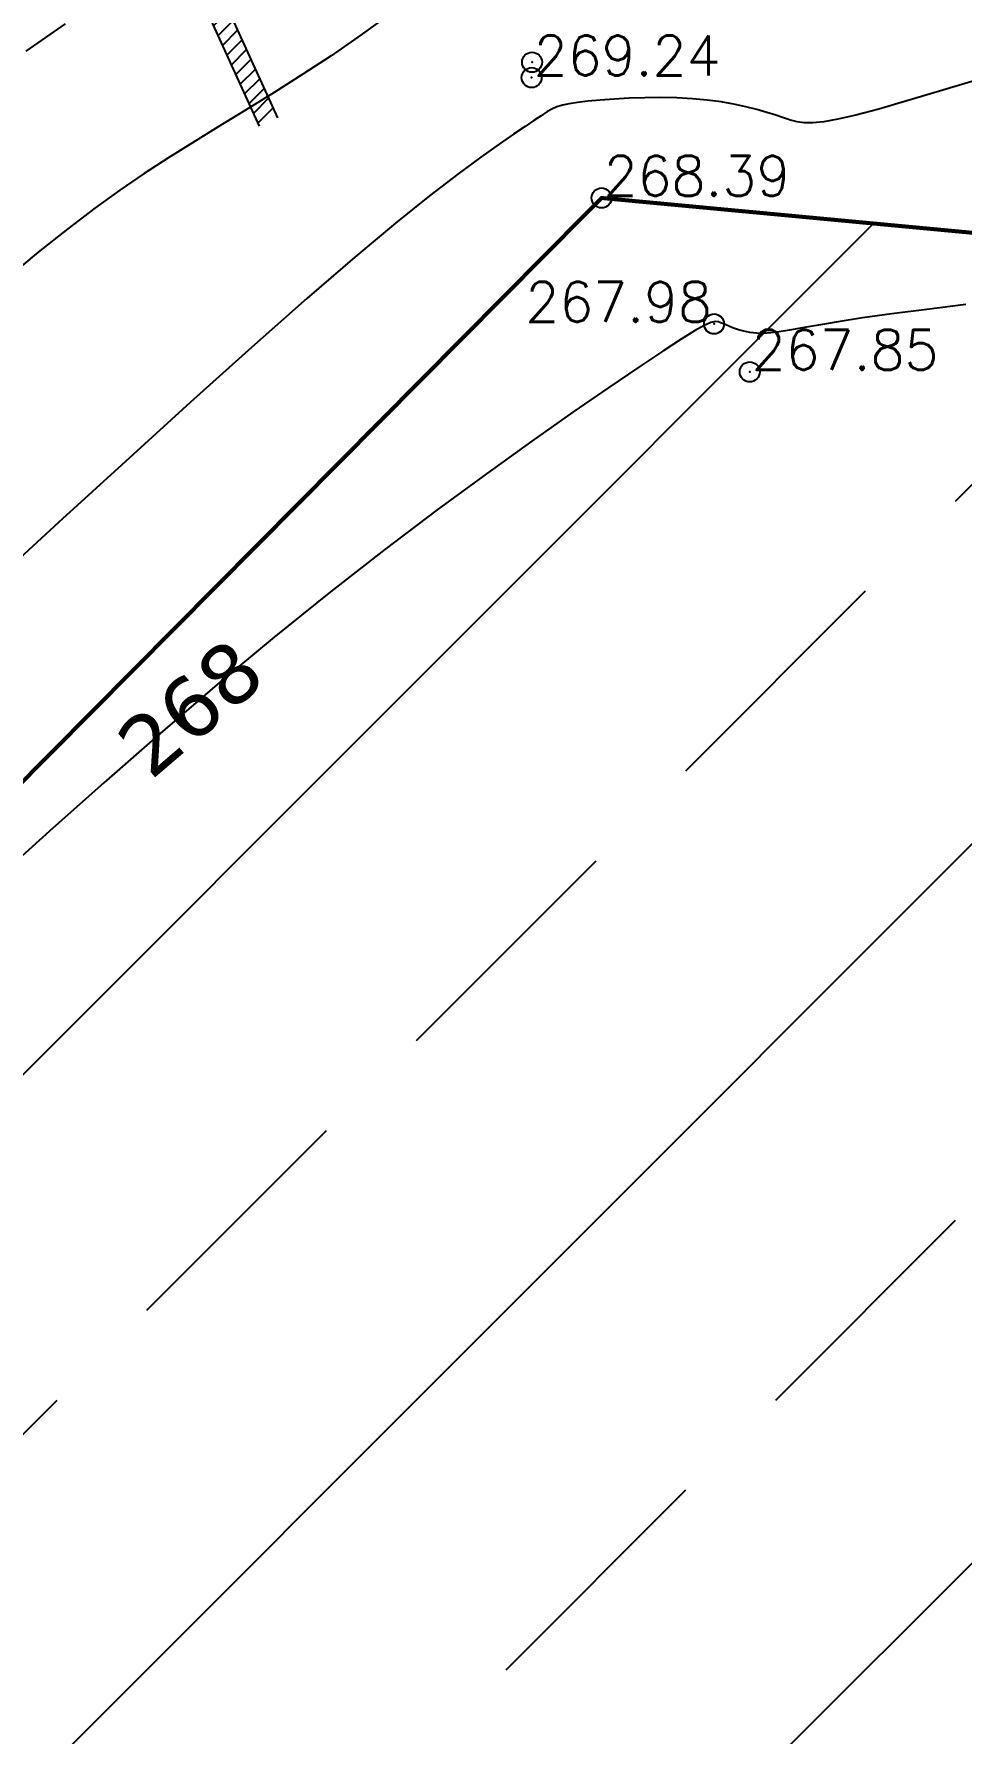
# Model space of a CAD drawing. Header units: millimetres. Extents: x 524954 to 526204, y 9523489 to 9524010.
# Drawn here: x 525227.67 to 525250.84, y 9523661.07 to 9523703.5 of the extents above; entities that cross this region are included whole.
import ezdxf
from ezdxf.enums import TextEntityAlignment as Align

# ---------------------------------------------------------------- set-up
doc = ezdxf.new("R2010")
doc.units = ezdxf.units.MM
doc.header["$PDMODE"] = 32
doc.header["$PDSIZE"] = 0.5
doc.linetypes.add('ACAD_ISO12W100', pattern=[21, 12, -3, 0, -3, 0, -3])
for name, color, linetype in [('Bord Fleuve', 4, 'ACAD_ISO12W100'), ('Cloture', 7, 'Continuous'), ('CN_01_00', 3, 'Continuous'), ('CN_02_00', 4, 'Continuous'), ('CN_10_00', 1, 'Continuous'), ('Cotation Courbes de niveau', 7, 'Continuous'), ('Murs', 1, 'Continuous'), ('TopoAlt', 3, 'Continuous'), ('TOPOJIS', 7, 'Continuous')]:
    doc.layers.add(name, color=color, linetype=linetype)
doc.styles.add('Simplex 1.0', font='Simplex.shx', dxfattribs={"width": 0.99, "height": 1})
doc.styles.add('Verdana 1.0', font='verdana.ttf', dxfattribs={"width": 0.99, "height": 1})

# ---------------------------------------------------------------- blocks, each defined once
blk = doc.blocks.new('TCPOINT M')
at = {"color": 0}
blk.add_point((0, 0), dxfattribs=at)
at = {"layer": 'TopoAlt', "style": 'Simplex 1.0', "width": 0.99}
blk.add_attdef('ALT', (0.15, 0.15), '', height=1, dxfattribs=at)

msp = doc.modelspace()

# ---------------------------------------------------------------- hatches: boundary and pattern name
at = {"layer": 'Bord Fleuve', "ltscale": 0.5}
h = msp.add_hatch(dxfattribs=at)
h.set_pattern_fill('ANSI33', color=135, scale=2, style=0)
h.paths.add_polyline_path([(525394.875, 9523547.688), (525386.855, 9523539.684), (525374.857, 9523528.592), (525359.402, 9523533.054), (525302.267, 9523541.753), (525253.226, 9523571.678), (525189.199, 9523592.989), (525146.601, 9523610.427), (525134.908, 9523628.389), (525130.258, 9523644.878), (525129.915, 9523646.053), (525134.923, 9523646.805), (525141.4, 9523651.378), (525145.39, 9523652.194), (525150.779, 9523654.113), (525153.673, 9523654.734), (525157.062, 9523656.215), (525170.428, 9523659.554), (525190.68, 9523663.166), (525195.533, 9523671.037), (525214.046, 9523677.393), (525226.978, 9523684.419), (525241.856, 9523699.409), (525259.549, 9523697.749), (525263.742, 9523702.788), (525265.599, 9523705.429), (525271.397, 9523709.575), (525278.663, 9523713.162), (525282.299, 9523718.359), (525286.813, 9523721.853), (525297.974, 9523715.602), (525305.783, 9523711.053), (525316.348, 9523705.233), (525323.457, 9523701.143), (525333.272, 9523695.625), (525364.282, 9523678.524), (525367.141, 9523669.609), (525369.992, 9523664.673), (525374.256, 9523657.439), (525374.878, 9523649.759), (525376.197, 9523640.514), (525378.821, 9523632.503), (525377.801, 9523621.191), (525377.159, 9523606.875), (525382.451, 9523599.216), (525388.758, 9523585.471), (525391.317, 9523567.355), (525392.74, 9523563.589), (525392.123, 9523555.946)])
at = {"layer": 'Murs'}
h = msp.add_hatch(dxfattribs=at)
h.set_pattern_fill('_U', color=256, scale=0.25, angle=45, style=0, pattern_type=0)
h.set_pattern_definition([(45, (0, 0), (-0.1767766952966, 0.1767766952966), [])])
h.paths.add_polyline_path([(525228.28, 9523713.414), (525233.758, 9523701.414), (525233.303, 9523701.206), (525227.826, 9523713.207)])

# ---------------------------------------------------------------- linework, layer by layer
at = {"layer": 'Bord Fleuve', "ltscale": 0.35, "const_width": 0.1, "flags": 128}
msp.add_lwpolyline([(525129.915, 9523646.053), (525134.923, 9523646.805), (525141.4, 9523651.378), (525145.39, 9523652.194), (525150.779, 9523654.113), (525153.673, 9523654.734), (525157.062, 9523656.215), (525170.428, 9523659.554), (525190.68, 9523663.166), (525195.533, 9523671.037), (525214.046, 9523677.393), (525226.978, 9523684.419), (525241.856, 9523699.409), (525259.549, 9523697.749), (525263.742, 9523702.788), (525265.599, 9523705.429), (525271.397, 9523709.575), (525278.663, 9523713.162), (525282.299, 9523718.359), (525286.804, 9523721.846)], dxfattribs=at)
at = {"layer": 'Cloture', "flags": 128}
for points in [[(525227.826, 9523713.207), (525233.303, 9523701.206)], [(525228.28, 9523713.414), (525233.758, 9523701.414)]]:
    msp.add_lwpolyline(points, dxfattribs=at)
at = {"layer": 'CN_01_00', "flags": 128}
for points, elevation in [([(525228.449, 9523703.756), (525227.465, 9523703.073)], 271), ([(525251.19, 9523702.344), (525250.301, 9523702.073), (525249.488, 9523701.831), (525248.783, 9523701.63), (525248.211, 9523701.478), (525247.76, 9523701.374), (525247.408, 9523701.311), (525247.135, 9523701.283), (525246.92, 9523701.285), (525246.74, 9523701.311), (525246.576, 9523701.355), (525246.404, 9523701.412), (525246.209, 9523701.477), (525245.986, 9523701.546), (525245.738, 9523701.616), (525245.464, 9523701.684), (525245.165, 9523701.749), (525244.843, 9523701.806), (525244.497, 9523701.854), (525244.129, 9523701.889), (525243.741, 9523701.91), (525243.341, 9523701.917), (525242.94, 9523701.913), (525242.546, 9523701.9), (525242.171, 9523701.879), (525241.823, 9523701.853), (525241.514, 9523701.824), (525241.252, 9523701.794), (525241.043, 9523701.763), (525240.878, 9523701.729), (525240.74, 9523701.686), (525240.614, 9523701.631), (525240.487, 9523701.558), (525240.343, 9523701.463), (525240.167, 9523701.342), (525239.944, 9523701.19), (525239.659, 9523701), (525239.295, 9523700.754), (525238.836, 9523700.43), (525238.262, 9523700.007), (525237.559, 9523699.463), (525236.708, 9523698.779), (525235.692, 9523697.932), (525234.494, 9523696.901), (525233.108, 9523695.678), (525231.578, 9523694.304), (525229.956, 9523692.831), (525228.297, 9523691.314), (525226.655, 9523689.805)], 269)]:
    msp.add_lwpolyline(points, dxfattribs=dict(at, elevation=elevation))
at = {"layer": 'CN_02_00', "elevation": 268, "flags": 128}
msp.add_lwpolyline([(525250.963, 9523696.746), (525249.982, 9523696.627), (525249.109, 9523696.515), (525248.374, 9523696.412), (525247.768, 9523696.318), (525247.274, 9523696.236), (525246.875, 9523696.167), (525246.555, 9523696.11), (525246.297, 9523696.067), (525246.083, 9523696.04), (525245.897, 9523696.028), (525245.725, 9523696.033), (525245.564, 9523696.051), (525245.414, 9523696.081), (525245.277, 9523696.118), (525245.152, 9523696.16), (525245.04, 9523696.204), (525244.942, 9523696.247), (525244.856, 9523696.285), (525244.781, 9523696.315), (525244.698, 9523696.324), (525244.585, 9523696.299), (525244.42, 9523696.226), (525244.18, 9523696.091), (525243.843, 9523695.883), (525243.387, 9523695.586), (525242.791, 9523695.187), (525242.038, 9523694.676), (525241.14, 9523694.057), (525240.113, 9523693.337), (525238.977, 9523692.521), (525237.747, 9523691.617), (525236.443, 9523690.632), (525235.08, 9523689.572), (525233.678, 9523688.444), (525232.253, 9523687.258), (525230.828, 9523686.037), (525229.422, 9523684.806), (525228.057, 9523683.591), (525226.756, 9523682.419)], dxfattribs=at)
at = {"layer": 'CN_10_00', "elevation": 270, "flags": 128}
msp.add_lwpolyline([(525236.381, 9523703.87), (525235.768, 9523703.421), (525235.098, 9523702.962), (525234.392, 9523702.501), (525233.671, 9523702.045), (525232.958, 9523701.603), (525232.273, 9523701.183), (525231.631, 9523700.788), (525231.021, 9523700.405), (525230.423, 9523700.016), (525229.819, 9523699.604), (525229.189, 9523699.151), (525228.516, 9523698.64), (525227.78, 9523698.052), (525226.963, 9523697.371)], dxfattribs=at)

# ---------------------------------------------------------------- block references
at = {"layer": 'TOPOJIS'}
ref = msp.add_blockref('TCPOINT M', (525240.109, 9523702.416, 269.24), dxfattribs=at)
ref.add_attrib('ALT', '269.24', (525240.159, 9523702.466, 269.24), dxfattribs={"layer": 'TopoAlt', "height": 1, "style": 'Simplex 1.0', "width": 0.99})
msp.add_blockref('TCPOINT M', (525240.118, 9523702.799, 269.26), dxfattribs=at)
ref = msp.add_blockref('TCPOINT M', (525241.856, 9523699.409, 268.39), dxfattribs=at)
ref.add_attrib('ALT', '268.39', (525241.906, 9523699.459, 268.39), dxfattribs={"layer": 'TopoAlt', "height": 1, "style": 'Simplex 1.0', "width": 0.99})
ref = msp.add_blockref('TCPOINT M', (525244.667, 9523696.262, 267.98), dxfattribs=at)
ref.add_attrib('ALT', '267.98', dxfattribs={"layer": 'TopoAlt', "height": 1, "style": 'Simplex 1.0', "width": 0.99}).set_placement((525244.617, 9523696.312, 267.98), align=Align.RIGHT)
ref = msp.add_blockref('TCPOINT M', (525245.558, 9523695.065, 267.85), dxfattribs=at)
ref.add_attrib('ALT', '267.85', (525245.608, 9523695.115, 267.85), dxfattribs={"layer": 'TopoAlt', "height": 1, "style": 'Simplex 1.0', "width": 0.99})

# ---------------------------------------------------------------- texts
at = {"layer": 'Cotation Courbes de niveau', "style": 'Verdana 1.0', "width": 0.99}
msp.add_text('268', height=1.5, rotation=40.5838, dxfattribs=at).set_placement((525231.575, 9523686.677, 268), align=Align.MIDDLE_CENTER)

doc.saveas('drawing.dxf')
